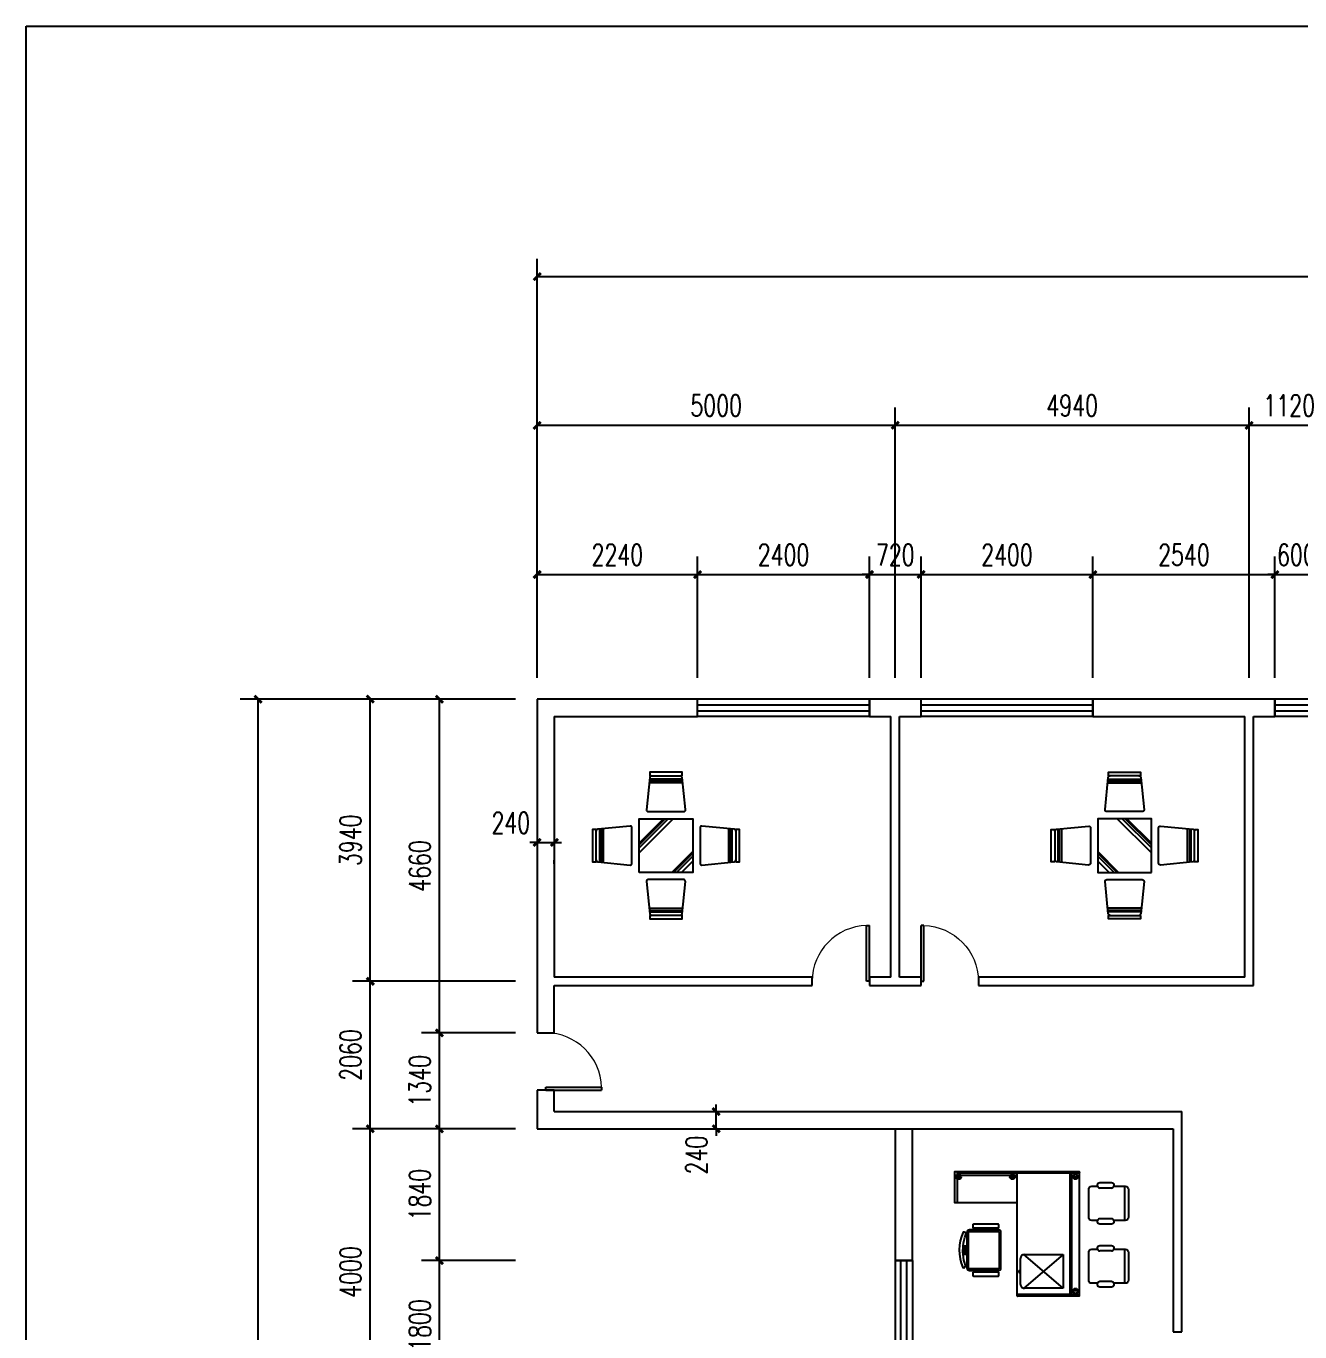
# Model space of a CAD drawing. Extents: x -76502 to 88679, y -12865 to 57615.
# Drawn here: x -37603 to -19820, y 39377 to 57615 of the extents above; entities that cross this region are included whole.
import ezdxf

# ---------------------------------------------------------------- set-up
doc = ezdxf.new("R2010")
doc.units = 0
doc.header["$LTSCALE"] = 1000
doc.header["$MEASUREMENT"] = 0
for name, color, linetype in [('AXIS_TEXT', 7, 'Continuous'), ('edge', 180, 'Continuous'), ('LVTRY', 6, 'Continuous'), ('PUB_DIM', 3, 'Continuous'), ('WALL', 9, 'Continuous'), ('WINDOW', 4, 'Continuous')]:
    doc.layers.add(name, color=color, linetype=linetype)
doc.styles.add('_TCH_DIM_T3', font='SIMPLEX', dxfattribs={"width": 0.705882, "bigfont": 'GBCBIG'})
doc.dimstyles.new('_TCH_ARCH&&100', dxfattribs={"dimtxt": 297.5, "dimasz": 100, "dimexe": 250, "dimexo": 300, "dimgap": 126.25, "dimtad": 1, "dimdec": 0, "dimzin": 0, "dimdsep": 46, "dimtxsty": '_TCH_DIM_T3', "dimblk": 'ARCHTICK', "dimcen": 0.09, "dimclrt": 7, "dimazin": 2, "dimtfac": 1, "dimtdec": 0, "dimtix": 1, "dimtmove": 2, "dimatfit": 3, "dimfxl": 100, "dimtolj": 1, "dimtzin": 0, "dimarcsym": 0})

# ---------------------------------------------------------------- blocks, each defined once
blk = doc.blocks.new('_ArchTick')
at = {"color": 0, "linetype": 'ByBlock', "const_width": 0.4}
blk.add_lwpolyline([(-0.5, -0.5), (0.5, 0.5)], dxfattribs=at)
blk = doc.blocks.new('*D210')
at = {"layer": 'Defpoints', "color": 0, "transparency": 16777216}
for p in [(-31833, 48214), (-30469, 48214), (-30469, 43554)]:
    blk.add_point(p, dxfattribs=at)
at = {"layer": 'PUB_DIM', "color": 0, "lineweight": -2, "transparency": 16777216}
for p, q in [((-30769, 48214), (-32083, 48214)), ((-31833, 43554), (-31833, 48214)), ((-30769, 43554), (-32083, 43554))]:
    blk.add_line(p, q, dxfattribs=at)
at = {"layer": 'PUB_DIM', "color": 0, "lineweight": -2, "transparency": 16777216, "xscale": 100, "yscale": 100, "zscale": 100}
for p, rotation in [((-31833, 48214), 90), ((-31833, 43554), 270)]:
    blk.add_blockref('_ArchTick', p, dxfattribs=dict(at, rotation=rotation))
at = {"layer": 'PUB_DIM', "color": 7, "transparency": 16777216, "insert": (-32108, 45884), "char_height": 297.5, "attachment_point": 5, "rotation": 90, "style": '_TCH_DIM_T3'}
blk.add_mtext('\\A1;4660', dxfattribs=at)
blk = doc.blocks.new('*D211')
at = {"layer": 'Defpoints', "color": 0, "transparency": 16777216}
for p in [(-31833, 43554), (-30469, 43554), (-30469, 42214)]:
    blk.add_point(p, dxfattribs=at)
at = {"layer": 'PUB_DIM', "color": 0, "lineweight": -2, "transparency": 16777216}
for p, q in [((-30769, 43554), (-32083, 43554)), ((-31833, 42214), (-31833, 43554)), ((-30769, 42214), (-32083, 42214))]:
    blk.add_line(p, q, dxfattribs=at)
at = {"layer": 'PUB_DIM', "color": 0, "lineweight": -2, "transparency": 16777216, "xscale": 100, "yscale": 100, "zscale": 100}
for p, rotation in [((-31833, 43554), 90), ((-31833, 42214), 270)]:
    blk.add_blockref('_ArchTick', p, dxfattribs=dict(at, rotation=rotation))
at = {"layer": 'PUB_DIM', "color": 7, "transparency": 16777216, "insert": (-32108, 42884), "char_height": 297.5, "attachment_point": 5, "rotation": 90, "style": '_TCH_DIM_T3'}
blk.add_mtext('\\A1;1340', dxfattribs=at)
blk = doc.blocks.new('*D212')
at = {"layer": 'Defpoints', "color": 0, "transparency": 16777216}
for p in [(-31833, 42214), (-30469, 42214), (-30469, 40373)]:
    blk.add_point(p, dxfattribs=at)
at = {"layer": 'PUB_DIM', "color": 0, "lineweight": -2, "transparency": 16777216}
for p, q in [((-30769, 42214), (-32083, 42214)), ((-31833, 40373), (-31833, 42214)), ((-30769, 40373), (-32083, 40373))]:
    blk.add_line(p, q, dxfattribs=at)
at = {"layer": 'PUB_DIM', "color": 0, "lineweight": -2, "transparency": 16777216, "xscale": 100, "yscale": 100, "zscale": 100}
for p, rotation in [((-31833, 42214), 90), ((-31833, 40373), 270)]:
    blk.add_blockref('_ArchTick', p, dxfattribs=dict(at, rotation=rotation))
at = {"layer": 'PUB_DIM', "color": 7, "transparency": 16777216, "insert": (-32108, 41294), "char_height": 297.5, "attachment_point": 5, "rotation": 90, "style": '_TCH_DIM_T3'}
blk.add_mtext('\\A1;1840', dxfattribs=at)
blk = doc.blocks.new('*D213')
at = {"layer": 'Defpoints', "color": 0, "transparency": 16777216}
for p in [(-31833, 40373), (-30469, 40373), (-30469, 38573)]:
    blk.add_point(p, dxfattribs=at)
at = {"layer": 'PUB_DIM', "color": 0, "lineweight": -2, "transparency": 16777216}
for p, q in [((-30769, 40373), (-32083, 40373)), ((-31833, 38573), (-31833, 40373)), ((-30769, 38573), (-32083, 38573))]:
    blk.add_line(p, q, dxfattribs=at)
at = {"layer": 'PUB_DIM', "color": 0, "lineweight": -2, "transparency": 16777216, "xscale": 100, "yscale": 100, "zscale": 100}
for p, rotation in [((-31833, 40373), 90), ((-31833, 38573), 270)]:
    blk.add_blockref('_ArchTick', p, dxfattribs=dict(at, rotation=rotation))
at = {"layer": 'PUB_DIM', "color": 7, "transparency": 16777216, "insert": (-32108, 39473), "char_height": 297.5, "attachment_point": 5, "rotation": 90, "style": '_TCH_DIM_T3'}
blk.add_mtext('\\A1;1800', dxfattribs=at)
blk = doc.blocks.new('*D284')
at = {"layer": 'Defpoints', "color": 0, "transparency": 16777216}
for p in [(-27969, 42454), (-27969, 42454), (-27969, 42214)]:
    blk.add_point(p, dxfattribs=at)
at = {"layer": 'PUB_DIM', "color": 0, "lineweight": -2, "transparency": 16777216}
for p, q in [((-27969, 42454), (-27969, 42554)), ((-28269, 42454), (-28219, 42454)), ((-27969, 42214), (-27969, 42454)), ((-28269, 42214), (-28219, 42214)), ((-27969, 42214), (-27969, 42114))]:
    blk.add_line(p, q, dxfattribs=at)
at = {"layer": 'PUB_DIM', "color": 0, "lineweight": -2, "transparency": 16777216, "xscale": 100, "yscale": 100, "zscale": 100}
for p, rotation in [((-27969, 42454), 270), ((-27969, 42214), 90)]:
    blk.add_blockref('_ArchTick', p, dxfattribs=dict(at, rotation=rotation))
at = {"layer": 'PUB_DIM', "color": 7, "transparency": 16777216, "insert": (-28244, 41847), "char_height": 297.5, "attachment_point": 5, "rotation": 90, "style": '_TCH_DIM_T3'}
blk.add_mtext('\\A1;240', dxfattribs=at)
blk = doc.blocks.new('*D286')
at = {"layer": 'Defpoints', "color": 0, "transparency": 16777216}
for p in [(-34364, 48214), (-30469, 48214), (-30469, 28214)]:
    blk.add_point(p, dxfattribs=at)
at = {"layer": 'PUB_DIM', "color": 0, "lineweight": -2, "transparency": 16777216}
for p, q in [((-30769, 48214), (-34614, 48214)), ((-34364, 28214), (-34364, 48214)), ((-30769, 28214), (-34614, 28214))]:
    blk.add_line(p, q, dxfattribs=at)
at = {"layer": 'PUB_DIM', "color": 0, "lineweight": -2, "transparency": 16777216, "xscale": 100, "yscale": 100, "zscale": 100}
for p, rotation in [((-34364, 48214), 90), ((-34364, 28214), 270)]:
    blk.add_blockref('_ArchTick', p, dxfattribs=dict(at, rotation=rotation))
at = {"layer": 'PUB_DIM', "color": 7, "transparency": 16777216, "insert": (-34639, 38214), "char_height": 297.5, "attachment_point": 5, "rotation": 90, "style": '_TCH_DIM_T3'}
blk.add_mtext('\\A1;20000', dxfattribs=at)
blk = doc.blocks.new('*D287')
at = {"layer": 'Defpoints', "color": 0, "transparency": 16777216}
for p in [(-32798, 42214), (-30769, 42214), (-30769, 38213)]:
    blk.add_point(p, dxfattribs=at)
at = {"layer": 'PUB_DIM', "color": 0, "lineweight": -2, "transparency": 16777216}
for p, q in [((-31069, 42214), (-33048, 42214)), ((-32798, 38213), (-32798, 42214)), ((-31069, 38213), (-33048, 38213))]:
    blk.add_line(p, q, dxfattribs=at)
at = {"layer": 'PUB_DIM', "color": 0, "lineweight": -2, "transparency": 16777216, "xscale": 100, "yscale": 100, "zscale": 100}
for p, rotation in [((-32798, 42214), 90), ((-32798, 38213), 270)]:
    blk.add_blockref('_ArchTick', p, dxfattribs=dict(at, rotation=rotation))
at = {"layer": 'PUB_DIM', "color": 7, "transparency": 16777216, "insert": (-33073, 40214), "char_height": 297.5, "attachment_point": 5, "rotation": 90, "style": '_TCH_DIM_T3'}
blk.add_mtext('\\A1;4000', dxfattribs=at)
blk = doc.blocks.new('*D291')
at = {"layer": 'Defpoints', "color": 0, "transparency": 16777216}
for p in [(-32798, 48214), (-30469, 48214), (-30469, 44274)]:
    blk.add_point(p, dxfattribs=at)
at = {"layer": 'PUB_DIM', "color": 0, "lineweight": -2, "transparency": 16777216}
for p, q in [((-30769, 48214), (-33048, 48214)), ((-32798, 44274), (-32798, 48214)), ((-30769, 44274), (-33048, 44274))]:
    blk.add_line(p, q, dxfattribs=at)
at = {"layer": 'PUB_DIM', "color": 0, "lineweight": -2, "transparency": 16777216, "xscale": 100, "yscale": 100, "zscale": 100}
for p, rotation in [((-32798, 48214), 90), ((-32798, 44274), 270)]:
    blk.add_blockref('_ArchTick', p, dxfattribs=dict(at, rotation=rotation))
at = {"layer": 'PUB_DIM', "color": 7, "transparency": 16777216, "insert": (-33073, 46244), "char_height": 297.5, "attachment_point": 5, "rotation": 90, "style": '_TCH_DIM_T3'}
blk.add_mtext('\\A1;3940', dxfattribs=at)
blk = doc.blocks.new('*D292')
at = {"layer": 'Defpoints', "color": 0, "transparency": 16777216}
for p in [(-32798, 44274), (-30469, 44274), (-30469, 42214)]:
    blk.add_point(p, dxfattribs=at)
at = {"layer": 'PUB_DIM', "color": 0, "lineweight": -2, "transparency": 16777216}
for p, q in [((-30769, 44274), (-33048, 44274)), ((-32798, 42214), (-32798, 44274)), ((-30769, 42214), (-33048, 42214))]:
    blk.add_line(p, q, dxfattribs=at)
at = {"layer": 'PUB_DIM', "color": 0, "lineweight": -2, "transparency": 16777216, "xscale": 100, "yscale": 100, "zscale": 100}
for p, rotation in [((-32798, 44274), 90), ((-32798, 42214), 270)]:
    blk.add_blockref('_ArchTick', p, dxfattribs=dict(at, rotation=rotation))
at = {"layer": 'PUB_DIM', "color": 7, "transparency": 16777216, "insert": (-33073, 43244), "char_height": 297.5, "attachment_point": 5, "rotation": 90, "style": '_TCH_DIM_T3'}
blk.add_mtext('\\A1;2060', dxfattribs=at)
blk = doc.blocks.new('*D293')
at = {"layer": 'Defpoints', "color": 0, "transparency": 16777216}
for p in [(-30469, 46214), (-30229, 46214), (-30229, 46214)]:
    blk.add_point(p, dxfattribs=at)
at = {"layer": 'PUB_DIM', "color": 0, "lineweight": -2, "transparency": 16777216}
for p, q in [((-30469, 46514), (-30469, 46464)), ((-30469, 46214), (-30569, 46214)), ((-30469, 46214), (-30229, 46214)), ((-30229, 46214), (-30129, 46214)), ((-30229, 45914), (-30229, 45964))]:
    blk.add_line(p, q, dxfattribs=at)
at = {"layer": 'PUB_DIM', "color": 0, "lineweight": -2, "transparency": 16777216, "xscale": 100, "yscale": 100, "zscale": 100}
blk.add_blockref('_ArchTick', (-30469, 46214), dxfattribs=at)
at = {"layer": 'PUB_DIM', "color": 0, "lineweight": -2, "transparency": 16777216, "xscale": 100, "yscale": 100, "zscale": 100, "rotation": 180}
blk.add_blockref('_ArchTick', (-30229, 46214), dxfattribs=at)
at = {"layer": 'PUB_DIM', "color": 7, "transparency": 16777216, "insert": (-30836, 46489), "char_height": 297.5, "attachment_point": 5, "style": '_TCH_DIM_T3'}
blk.add_mtext('\\A1;240', dxfattribs=at)
blk = doc.blocks.new('*D294')
at = {"layer": 'Defpoints', "color": 0, "transparency": 16777216}
for p in [(-5469, 54116), (-30469, 48214), (-5469, 48214)]:
    blk.add_point(p, dxfattribs=at)
at = {"layer": 'PUB_DIM', "color": 0, "lineweight": -2, "transparency": 16777216}
for p, q in [((-30469, 48514), (-30469, 54366)), ((-5469, 48514), (-5469, 54366)), ((-30469, 54116), (-5469, 54116))]:
    blk.add_line(p, q, dxfattribs=at)
at = {"layer": 'PUB_DIM', "color": 0, "lineweight": -2, "transparency": 16777216, "xscale": 100, "yscale": 100, "zscale": 100, "rotation": 180}
blk.add_blockref('_ArchTick', (-30469, 54116), dxfattribs=at)
at = {"layer": 'PUB_DIM', "color": 0, "lineweight": -2, "transparency": 16777216, "xscale": 100, "yscale": 100, "zscale": 100}
blk.add_blockref('_ArchTick', (-5469, 54116), dxfattribs=at)
at = {"layer": 'PUB_DIM', "color": 7, "transparency": 16777216, "insert": (-17969, 54391), "char_height": 297.5, "attachment_point": 5, "style": '_TCH_DIM_T3'}
blk.add_mtext('\\A1;25000', dxfattribs=at)
blk = doc.blocks.new('*D296')
at = {"layer": 'Defpoints', "color": 0, "transparency": 16777216}
for p in [(-25469, 52039), (-30469, 48214), (-25469, 48214)]:
    blk.add_point(p, dxfattribs=at)
at = {"layer": 'PUB_DIM', "color": 0, "lineweight": -2, "transparency": 16777216}
for p, q in [((-30469, 48514), (-30469, 52289)), ((-25469, 48514), (-25469, 52289)), ((-30469, 52039), (-25469, 52039))]:
    blk.add_line(p, q, dxfattribs=at)
at = {"layer": 'PUB_DIM', "color": 0, "lineweight": -2, "transparency": 16777216, "xscale": 100, "yscale": 100, "zscale": 100, "rotation": 180}
blk.add_blockref('_ArchTick', (-30469, 52039), dxfattribs=at)
at = {"layer": 'PUB_DIM', "color": 0, "lineweight": -2, "transparency": 16777216, "xscale": 100, "yscale": 100, "zscale": 100}
blk.add_blockref('_ArchTick', (-25469, 52039), dxfattribs=at)
at = {"layer": 'PUB_DIM', "color": 7, "transparency": 16777216, "insert": (-27969, 52314), "char_height": 297.5, "attachment_point": 5, "style": '_TCH_DIM_T3'}
blk.add_mtext('\\A1;5000', dxfattribs=at)
blk = doc.blocks.new('*D297')
at = {"layer": 'Defpoints', "color": 0, "transparency": 16777216}
for p in [(-20529, 52039), (-25469, 48214), (-20529, 48214)]:
    blk.add_point(p, dxfattribs=at)
at = {"layer": 'PUB_DIM', "color": 0, "lineweight": -2, "transparency": 16777216}
for p, q in [((-25469, 48514), (-25469, 52289)), ((-20529, 48514), (-20529, 52289)), ((-25469, 52039), (-20529, 52039))]:
    blk.add_line(p, q, dxfattribs=at)
at = {"layer": 'PUB_DIM', "color": 0, "lineweight": -2, "transparency": 16777216, "xscale": 100, "yscale": 100, "zscale": 100, "rotation": 180}
blk.add_blockref('_ArchTick', (-25469, 52039), dxfattribs=at)
at = {"layer": 'PUB_DIM', "color": 0, "lineweight": -2, "transparency": 16777216, "xscale": 100, "yscale": 100, "zscale": 100}
blk.add_blockref('_ArchTick', (-20529, 52039), dxfattribs=at)
at = {"layer": 'PUB_DIM', "color": 7, "transparency": 16777216, "insert": (-22999, 52314), "char_height": 297.5, "attachment_point": 5, "style": '_TCH_DIM_T3'}
blk.add_mtext('\\A1;4940', dxfattribs=at)
blk = doc.blocks.new('*D298')
at = {"layer": 'Defpoints', "color": 0, "transparency": 16777216}
for p in [(-19409, 52039), (-20529, 48214), (-19409, 48214)]:
    blk.add_point(p, dxfattribs=at)
at = {"layer": 'PUB_DIM', "color": 0, "lineweight": -2, "transparency": 16777216}
for p, q in [((-20529, 48514), (-20529, 52289)), ((-19409, 48514), (-19409, 52289)), ((-20529, 52039), (-19409, 52039))]:
    blk.add_line(p, q, dxfattribs=at)
at = {"layer": 'PUB_DIM', "color": 0, "lineweight": -2, "transparency": 16777216, "xscale": 100, "yscale": 100, "zscale": 100, "rotation": 180}
blk.add_blockref('_ArchTick', (-20529, 52039), dxfattribs=at)
at = {"layer": 'PUB_DIM', "color": 0, "lineweight": -2, "transparency": 16777216, "xscale": 100, "yscale": 100, "zscale": 100}
blk.add_blockref('_ArchTick', (-19409, 52039), dxfattribs=at)
at = {"layer": 'PUB_DIM', "color": 7, "transparency": 16777216, "insert": (-19969, 52314), "char_height": 297.5, "attachment_point": 5, "style": '_TCH_DIM_T3'}
blk.add_mtext('\\A1;1120', dxfattribs=at)
blk = doc.blocks.new('*D300')
at = {"layer": 'Defpoints', "color": 0, "transparency": 16777216}
for p in [(-28229, 49955), (-30469, 48214), (-28229, 48214)]:
    blk.add_point(p, dxfattribs=at)
at = {"layer": 'PUB_DIM', "color": 0, "lineweight": -2, "transparency": 16777216}
for p, q in [((-30469, 48514), (-30469, 50205)), ((-28229, 48514), (-28229, 50205)), ((-30469, 49955), (-28229, 49955))]:
    blk.add_line(p, q, dxfattribs=at)
at = {"layer": 'PUB_DIM', "color": 0, "lineweight": -2, "transparency": 16777216, "xscale": 100, "yscale": 100, "zscale": 100, "rotation": 180}
blk.add_blockref('_ArchTick', (-30469, 49955), dxfattribs=at)
at = {"layer": 'PUB_DIM', "color": 0, "lineweight": -2, "transparency": 16777216, "xscale": 100, "yscale": 100, "zscale": 100}
blk.add_blockref('_ArchTick', (-28229, 49955), dxfattribs=at)
at = {"layer": 'PUB_DIM', "color": 7, "transparency": 16777216, "insert": (-29349, 50230), "char_height": 297.5, "attachment_point": 5, "style": '_TCH_DIM_T3'}
blk.add_mtext('\\A1;2240', dxfattribs=at)
blk = doc.blocks.new('*D301')
at = {"layer": 'Defpoints', "color": 0, "transparency": 16777216}
for p in [(-25829, 49955), (-28229, 48214), (-25829, 48214)]:
    blk.add_point(p, dxfattribs=at)
at = {"layer": 'PUB_DIM', "color": 0, "lineweight": -2, "transparency": 16777216}
for p, q in [((-28229, 48514), (-28229, 50205)), ((-25829, 48514), (-25829, 50205)), ((-28229, 49955), (-25829, 49955))]:
    blk.add_line(p, q, dxfattribs=at)
at = {"layer": 'PUB_DIM', "color": 0, "lineweight": -2, "transparency": 16777216, "xscale": 100, "yscale": 100, "zscale": 100, "rotation": 180}
blk.add_blockref('_ArchTick', (-28229, 49955), dxfattribs=at)
at = {"layer": 'PUB_DIM', "color": 0, "lineweight": -2, "transparency": 16777216, "xscale": 100, "yscale": 100, "zscale": 100}
blk.add_blockref('_ArchTick', (-25829, 49955), dxfattribs=at)
at = {"layer": 'PUB_DIM', "color": 7, "transparency": 16777216, "insert": (-27029, 50230), "char_height": 297.5, "attachment_point": 5, "style": '_TCH_DIM_T3'}
blk.add_mtext('\\A1;2400', dxfattribs=at)
blk = doc.blocks.new('*D302')
at = {"layer": 'Defpoints', "color": 0, "transparency": 16777216}
for p in [(-25109, 49955), (-25829, 48214), (-25109, 48214)]:
    blk.add_point(p, dxfattribs=at)
at = {"layer": 'PUB_DIM', "color": 0, "lineweight": -2, "transparency": 16777216}
for p, q in [((-25829, 48514), (-25829, 50205)), ((-25109, 48514), (-25109, 50205)), ((-25829, 49955), (-25929, 49955)), ((-25829, 49955), (-25109, 49955)), ((-25109, 49955), (-25009, 49955))]:
    blk.add_line(p, q, dxfattribs=at)
at = {"layer": 'PUB_DIM', "color": 0, "lineweight": -2, "transparency": 16777216, "xscale": 100, "yscale": 100, "zscale": 100}
blk.add_blockref('_ArchTick', (-25829, 49955), dxfattribs=at)
at = {"layer": 'PUB_DIM', "color": 0, "lineweight": -2, "transparency": 16777216, "xscale": 100, "yscale": 100, "zscale": 100, "rotation": 180}
blk.add_blockref('_ArchTick', (-25109, 49955), dxfattribs=at)
at = {"layer": 'PUB_DIM', "color": 7, "transparency": 16777216, "insert": (-25469, 50230), "char_height": 297.5, "attachment_point": 5, "style": '_TCH_DIM_T3'}
blk.add_mtext('\\A1;720', dxfattribs=at)
blk = doc.blocks.new('*D303')
at = {"layer": 'Defpoints', "color": 0, "transparency": 16777216}
for p in [(-22709, 49955), (-25109, 48214), (-22709, 48214)]:
    blk.add_point(p, dxfattribs=at)
at = {"layer": 'PUB_DIM', "color": 0, "lineweight": -2, "transparency": 16777216}
for p, q in [((-25109, 48514), (-25109, 50205)), ((-22709, 48514), (-22709, 50205)), ((-25109, 49955), (-22709, 49955))]:
    blk.add_line(p, q, dxfattribs=at)
at = {"layer": 'PUB_DIM', "color": 0, "lineweight": -2, "transparency": 16777216, "xscale": 100, "yscale": 100, "zscale": 100, "rotation": 180}
blk.add_blockref('_ArchTick', (-25109, 49955), dxfattribs=at)
at = {"layer": 'PUB_DIM', "color": 0, "lineweight": -2, "transparency": 16777216, "xscale": 100, "yscale": 100, "zscale": 100}
blk.add_blockref('_ArchTick', (-22709, 49955), dxfattribs=at)
at = {"layer": 'PUB_DIM', "color": 7, "transparency": 16777216, "insert": (-23909, 50230), "char_height": 297.5, "attachment_point": 5, "style": '_TCH_DIM_T3'}
blk.add_mtext('\\A1;2400', dxfattribs=at)
blk = doc.blocks.new('*D304')
at = {"layer": 'Defpoints', "color": 0, "transparency": 16777216}
for p in [(-20169, 49955), (-22709, 48214), (-20169, 48214)]:
    blk.add_point(p, dxfattribs=at)
at = {"layer": 'PUB_DIM', "color": 0, "lineweight": -2, "transparency": 16777216}
for p, q in [((-22709, 48514), (-22709, 50205)), ((-20169, 48514), (-20169, 50205)), ((-22709, 49955), (-20169, 49955))]:
    blk.add_line(p, q, dxfattribs=at)
at = {"layer": 'PUB_DIM', "color": 0, "lineweight": -2, "transparency": 16777216, "xscale": 100, "yscale": 100, "zscale": 100, "rotation": 180}
blk.add_blockref('_ArchTick', (-22709, 49955), dxfattribs=at)
at = {"layer": 'PUB_DIM', "color": 0, "lineweight": -2, "transparency": 16777216, "xscale": 100, "yscale": 100, "zscale": 100}
blk.add_blockref('_ArchTick', (-20169, 49955), dxfattribs=at)
at = {"layer": 'PUB_DIM', "color": 7, "transparency": 16777216, "insert": (-21439, 50230), "char_height": 297.5, "attachment_point": 5, "style": '_TCH_DIM_T3'}
blk.add_mtext('\\A1;2540', dxfattribs=at)
blk = doc.blocks.new('*D305')
at = {"layer": 'Defpoints', "color": 0, "transparency": 16777216}
for p in [(-19569, 49955), (-20169, 48214), (-19569, 48214)]:
    blk.add_point(p, dxfattribs=at)
at = {"layer": 'PUB_DIM', "color": 0, "lineweight": -2, "transparency": 16777216}
for p, q in [((-20169, 48514), (-20169, 50205)), ((-19569, 48514), (-19569, 50205)), ((-20169, 49955), (-20269, 49955)), ((-20169, 49955), (-19569, 49955)), ((-19569, 49955), (-19469, 49955))]:
    blk.add_line(p, q, dxfattribs=at)
at = {"layer": 'PUB_DIM', "color": 0, "lineweight": -2, "transparency": 16777216, "xscale": 100, "yscale": 100, "zscale": 100}
blk.add_blockref('_ArchTick', (-20169, 49955), dxfattribs=at)
at = {"layer": 'PUB_DIM', "color": 0, "lineweight": -2, "transparency": 16777216, "xscale": 100, "yscale": 100, "zscale": 100, "rotation": 180}
blk.add_blockref('_ArchTick', (-19569, 49955), dxfattribs=at)
at = {"layer": 'PUB_DIM', "color": 7, "transparency": 16777216, "insert": (-19869, 50230), "char_height": 297.5, "attachment_point": 5, "style": '_TCH_DIM_T3'}
blk.add_mtext('\\A1;600', dxfattribs=at)
blk = doc.blocks.new('$DorLib2D$00000001')
for p, q in [((0.45, 0.975), (0.5, 0.975)), ((0.45, 0), (0.45, 0.975)), ((0.5, 0), (0.5, 0.975)), ((0.5, 0), (0.45, 0))]:
    blk.add_line(p, q)
at = {"lineweight": 13}
blk.add_arc((0.475, 0), 0.975, 91.4693, 180, dxfattribs=at)
blk = doc.blocks.new('$TCHSYS$WIN2D')
for p, q in [((-0.5, 0.5), (0.5, 0.5)), ((-0.5, 0.5), (-0.5, -0.5)), ((0.5, 0.5), (0.5, -0.5)), ((0.5, 0.1667), (-0.5, 0.1667)), ((0.5, -0.1667), (-0.5, -0.1667)), ((-0.5, -0.5), (0.5, -0.5))]:
    blk.add_line(p, q)
blk = doc.blocks.new('$plan$00002539')
for p, q in [((205, 631), (681, 631)), ((1084, 631), (1560, 631)), ((229, 450), (229, 287)), ((657, 450), (657, 287)), ((1108, 450), (1108, 287)), ((1536, 450), (1536, 287)), ((9, 1), (13, 1)), ((1729, 1), (1724, 1)), ((22, -8), (22, -868)), ((22, -109), (1716, -109)), ((22, -130), (1716, -130)), ((71, -28), (71, -76)), ((1666, -28), (1666, -76)), ((1716, -8), (1716, -859)), ((1629, -223), (1157, -774)), ((1157, -223), (1629, -774)), ((1157, -223), (1629, -223)), ((1157, -766), (1157, -223)), ((1629, -223), (1629, -766)), ((434, -869), (0, -869)), ((22, -868), (22, -1704)), ((54, -869), (54, -1704)), ((71, -909), (71, -957)), ((1575, -821), (1211, -821)), ((1724, -868), (1729, -868)), ((814, -1440), (814, -1178)), ((1380, -1178), (1380, -1440)), ((1404, -1138), (1404, -1470)), ((1154, -1568), (1040, -1568)), ((1154, -1579), (1040, -1579)), ((1154, -1595), (1040, -1595)), ((1154, -1608), (1040, -1608)), ((0, -1704), (434, -1704)), ((71, -1660), (71, -1708))]:
    blk.add_line(p, q)
for points in [[(681, 256), (681, 175, -0.414214), (637, 132), (248, 132, -0.414214), (205, 175), (205, 256, -0.070049), (196, 255), (185, 255, -0.414214), (153, 287), (153, 450, -0.414214), (185, 483), (196, 483, -0.070049), (205, 481), (205, 642, -0.414214), (248, 686), (637, 686, -0.414214), (681, 642), (681, 481, -0.070049), (690, 483), (701, 483, -0.414214), (733, 450), (733, 287, -0.414214), (701, 255), (690, 255, 0), (690, 255, -0.070049)], [(1569, 255, -0.070049), (1560, 256), (1560, 175, -0.414214), (1517, 132), (1128, 132, -0.414214), (1084, 175), (1084, 256, -0.070049), (1075, 255), (1064, 255, -0.414214), (1032, 287), (1032, 450, -0.414214), (1064, 483), (1075, 483, -0.070049), (1084, 481), (1084, 642, -0.414214), (1128, 686), (1517, 686, -0.414214), (1560, 642), (1560, 481, -0.070049), (1569, 483), (1580, 483, -0.414214), (1612, 450), (1612, 287, -0.414214), (1580, 255)], [(1346, -1568, 0.414214), (1380, -1534), (1380, -1440), (1404, -1470), (1404, -1473, 0.414214), (1415, -1485), (1449, -1485, 0.414214), (1461, -1473), (1461, -1134, 0.414214), (1449, -1123), (1415, -1123, 0.414214), (1404, -1134), (1404, -1138), (1380, -1178), (1380, -1127, 0.414214), (1346, -1093), (848, -1093, 0.414214), (814, -1127), (814, -1178), (790, -1138), (790, -1134, 0.414214), (779, -1123), (745, -1123, 0.414214), (734, -1134), (734, -1473, 0.414214), (745, -1485), (779, -1485, 0.414214), (790, -1473), (790, -1470), (814, -1440), (814, -1534, 0.414214), (848, -1568), (1040, -1568), (1040, -1621, -0.064759), (879, -1584, 0.578392), (846, -1620, 0.214524), (1339, -1627, 0.552014), (1316, -1587, -0.065167), (1154, -1622), (1154, -1568)], [(1346, -1545), (848, -1545, -0.414214), (837, -1534), (837, -1127, -0.414214), (848, -1116), (1346, -1116, -0.414214), (1357, -1127), (1357, -1534, -0.414214)]]:
    blk.add_lwpolyline(points, format="xyb", close=True)
blk.add_lwpolyline([(1737, -869), (434, -869), (434, -1736), (0, -1736), (0, 0), (1737, 0)], close=True)
blk.add_lwpolyline([(790, -1138), (790, -1470)])
blk.add_lwpolyline([(1154, -1622, -0.044316), (1040, -1621)], format="xyb")
for centre in [(71, -52), (1666, -52), (71, -933), (71, -1684)]:
    blk.add_circle(centre, 34.7)
for centre, radius, start, end in [((196, 450), 32.6, 0, 73.9721), ((690, 450), 32.6, 106.0279, 180), ((1075, 450), 32.6, 0, 73.9721), ((1569, 450), 32.6, 106.0279, 180), ((196, 287), 32.6, 286.0279, 0), ((690, 287), 32.6, 180, 253.9721), ((1075, 287), 32.6, 286.0279, 0), ((1569, 287), 32.6, 180, 253.9721), ((9, -8), 8.69, 90, 180), ((13, -8), 8.69, 0, 90), ((1724, -8), 8.69, 90, 180), ((1729, -8), 8.69, 0, 90), ((71, -52), 23.9, 270, 90), ((1666, -52), 23.9, 90, 270), ((71, -933), 23.9, 270, 90), ((1211, -766), 54.3, 180, 270), ((1393, -824), 19.3, 180, 0), ((1575, -766), 54.3, 270, 0), ((1724, -859), 8.69, 180, 270), ((1729, -859), 8.69, 270, 0), ((71, -1684), 23.9, 270, 90)]:
    blk.add_arc(centre, radius, start, end)
blk = doc.blocks.new('$plan$00002676')
for p, q in [((230, 926, 0), (-230, 926, 0)), ((-225, 975, 0), (225, 975, 0)), ((235, 876, 0), (-235, 876, 0)), ((232, 906, 0), (-232, 906, 0)), ((-375, 11, 0), (-11, 375, 0)), ((-375, -31, 0), (31, 375, 0)), ((-375, -102, 0), (102, 375, 0)), ((-375, 33, 0), (-33, 375, 0)), ((-975, -225, 0), (-975, 225, 0)), ((-926, 230, 0), (-926, -230, 0)), ((-906, 232, 0), (-906, -232, 0)), ((-876, 235, 0), (-876, -235, 0)), ((876, -235, 0), (876, 235, 0)), ((906, -232, 0), (906, 232, 0)), ((926, -230, 0), (926, 230, 0)), ((975, 225, 0), (975, -225, 0)), ((83, -375, 0), (375, -83, 0)), ((104, -375, 0), (375, -104, 0)), ((147, -375, 0), (375, -147, 0)), ((217, -375, 0), (375, -217, 0)), ((-235, -876, 0), (235, -876, 0)), ((-232, -906, 0), (232, -906, 0)), ((-230, -926, 0), (230, -926, 0)), ((225, -975, 0), (-225, -975, 0))]:
    blk.add_line(p, q)
at = {"elevation": 0}
for points in [[(225, 975), (225, 1025), (-225, 1025), (-225, 975), (-202, 975, 0.385314), (-227, 952), (-272, 500, 0.414214), (-247, 475), (247, 475, 0.443716), (272, 502), (227, 952, 0.385314), (202, 975), (225, 975)], [(-975, 225), (-1025, 225), (-1025, -225), (-975, -225), (-975, -202, 0.385314), (-952, -227), (-500, -272, 0.414214), (-475, -247), (-475, 247, 0.443716), (-502, 272), (-952, 227, 0.385314), (-975, 202), (-975, 225)], [(975, -225), (1025, -225), (1025, 225), (975, 225), (975, 202, 0.385314), (952, 227), (500, 272, 0.414214), (475, 247), (475, -247, 0.443716), (502, -272), (952, -227, 0.385314), (975, -202), (975, -225)], [(-225, -975), (-225, -1025), (225, -1025), (225, -975), (202, -975, 0.385314), (227, -952), (272, -500, 0.414214), (247, -475), (-247, -475, 0.443716), (-272, -502), (-227, -952, 0.385314), (-202, -975), (-225, -975)]]:
    blk.add_lwpolyline(points, format="xyb", close=True, dxfattribs=at)
blk.add_lwpolyline([(-375, -375), (-375, 375), (375, 375), (375, -375)], close=True, dxfattribs=at)

msp = doc.modelspace()

# ---------------------------------------------------------------- linework, layer by layer
at = {"layer": 'AXIS_TEXT'}
msp.add_line((-25469, 42213.6), (-25229, 42213.6), dxfattribs=at)
at = {"layer": 'edge'}
msp.add_lwpolyline([(-37602.9, 57614.5), (2574.6, 57614.5), (2574.6, 18101.7), (-37602.9, 18101.7)], close=True, dxfattribs=at)
at = {"layer": 'WALL'}
for p, q in [((-30469, 48213.6), (-30469, 44213.6)), ((-28229, 48213.6), (-30469, 48213.6)), ((-28229, 47973.6), (-28229, 48213.6)), ((-25469, 48213.6), (-25829, 48213.6)), ((-25829, 48213.6), (-25829, 47973.6)), ((-25109, 48213.6), (-25469, 48213.6)), ((-25109, 47973.6), (-25109, 48213.6)), ((-20469, 48213.6), (-22709, 48213.6)), ((-22709, 48213.6), (-22709, 47973.6)), ((-20169, 48213.6), (-20469, 48213.6)), ((-20169, 47973.6), (-20169, 48213.6)), ((-30229, 47973.6), (-30229, 44333.6)), ((-30229, 47973.6), (-28229, 47973.6)), ((-25829, 47973.6), (-25529, 47973.6)), ((-25529, 44333.6), (-25529, 47973.6)), ((-25409, 47973.6), (-25109, 47973.6)), ((-25409, 44333.6), (-25409, 47973.6)), ((-22709, 47973.6), (-20589, 47973.6)), ((-20589, 44333.6), (-20589, 47973.6)), ((-20469, 44213.6), (-20469, 47973.6)), ((-20469, 47973.6), (-20169, 47973.6)), ((-26629, 44333.6), (-30229, 44333.6)), ((-26629, 44213.6), (-26629, 44333.6)), ((-25529, 44333.6), (-25829, 44333.6)), ((-25829, 44333.6), (-25829, 44213.6)), ((-25109, 44333.6), (-25409, 44333.6)), ((-25109, 44213.6), (-25109, 44333.6)), ((-20589, 44333.6), (-24309, 44333.6)), ((-24309, 44333.6), (-24309, 44213.6)), ((-30469, 44213.6), (-30469, 43553.6)), ((-30229, 43553.6), (-30229, 44213.6)), ((-30229, 44213.6), (-26629, 44213.6)), ((-25829, 44213.6), (-25469, 44213.6)), ((-25469, 44213.6), (-25109, 44213.6)), ((-24309, 44213.6), (-20469, 44213.6)), ((-30469, 43553.6), (-30229, 43553.6)), ((-30229, 42753.6), (-30469, 42753.6)), ((-30469, 42753.6), (-30469, 42213.6)), ((-30229, 42453.6), (-30229, 42753.6)), ((-30229, 42453.6), (-25469, 42453.6)), ((-25469, 42453.6), (-21469, 42453.6)), ((-21469, 39377.5), (-21469, 42453.6)), ((-30469, 42213.6), (-25469, 42213.6)), ((-25469, 42213.6), (-25469, 40373.5)), ((-25229, 40373.5), (-25229, 42213.6)), ((-25229, 42213.6), (-21589, 42213.6)), ((-21589, 42213.6), (-21589, 39377.5)), ((-25469, 40373.5), (-25229, 40373.5)), ((-21589, 39377.5), (-21469, 39377.5))]:
    msp.add_line(p, q, dxfattribs=at)

# ---------------------------------------------------------------- block references
at = {"layer": 'LVTRY'}
msp.add_blockref('$plan$00002676', (-28670, 46169.4), dxfattribs=at)
at = {"layer": 'LVTRY', "yscale": -1, "rotation": 180}
msp.add_blockref('$plan$00002676', (-22268, 46169.4), dxfattribs=at)
at = {"layer": 'LVTRY', "rotation": 270}
msp.add_blockref('$plan$00002539', (-22900.1, 41615.6), dxfattribs=at)
at = {"layer": 'WINDOW'}
for name, p, xscale, yscale, zscale, rotation in [('$TCHSYS$WIN2D', (-27029, 48093.6), 2400, 240, 2400, 180), ('$TCHSYS$WIN2D', (-23909, 48093.6), 2400, 240, 2400, 180), ('$TCHSYS$WIN2D', (-19869, 48093.6), 600, -240, 600, 180), ('$DorLib2D$00000001', (-24709, 44273.6), -800, 800, -800, 359.9999999999999), ('$DorLib2D$00000001', (-30349, 43153.6), 800, 800, 800, 270), ('$TCHSYS$WIN2D', (-25349, 39473.5), 1800, 240, 1800, 270)]:
    msp.add_blockref(name, p, dxfattribs=dict(at, xscale=xscale, yscale=yscale, zscale=zscale, rotation=rotation))
at = {"layer": 'WINDOW', "xscale": 800, "yscale": 800, "zscale": 800}
msp.add_blockref('$DorLib2D$00000001', (-26229, 44273.6), dxfattribs=at)

# ---------------------------------------------------------------- dimensions: what is measured, and where the dimension line sits
at = {"layer": 'PUB_DIM'}
for p1, p2, distance, picture, middle in [((-30469, 48213.6), (-5469, 48213.6), 5902.4, '*D294', (-17969, 54390.9)), ((-30469, 48213.6), (-25469, 48213.6), 3825.8, '*D296', (-27969, 52314.4)), ((-25469, 48213.6), (-20529, 48213.6), 3825.8, '*D297', (-22999, 52314.4)), ((-20529, 48213.6), (-19409, 48213.6), 3825.8, '*D298', (-19969, 52314.4)), ((-30469, 48213.6), (-28229, 48213.6), 1741.6, '*D300', (-29349, 50230.1)), ((-28229, 48213.6), (-25829, 48213.6), 1741.6, '*D301', (-27029, 50230.1)), ((-25829, 48213.6), (-25109, 48213.6), 1741.6, '*D302', (-25469, 50230.1)), ((-25109, 48213.6), (-22709, 48213.6), 1741.6, '*D303', (-23909, 50230.1)), ((-22709, 48213.6), (-20169, 48213.6), 1741.6, '*D304', (-21439, 50230.1)), ((-20169, 48213.6), (-19569, 48213.6), 1741.6, '*D305', (-19869, 50230.1)), ((-30469, 28213.6), (-30469, 48213.6), 3895.1, '*D286', (-34639.1, 38213.6)), ((-30469, 44273.6), (-30469, 48213.6), 2328.9, '*D291', (-33072.9, 46243.6)), ((-30469, 43553.6), (-30469, 48213.6), 1364.4, '*D210', (-32108.4, 45883.6)), ((-30469, 42213.6), (-30469, 44273.6), 2328.9, '*D292', (-33072.9, 43243.6)), ((-30469, 42213.6), (-30469, 43553.6), 1364.4, '*D211', (-32108.4, 42883.6)), ((-30769, 38213.5), (-30769, 42213.6), 2028.9, '*D287', (-33072.9, 40213.5)), ((-30469, 40373.5), (-30469, 42213.6), 1364.4, '*D212', (-32108.4, 41293.5)), ((-30469, 38573.5), (-30469, 40373.5), 1364.4, '*D213', (-32108.4, 39473.5))]:
    dim = msp.add_aligned_dim(p1=p1, p2=p2, distance=distance, dimstyle='_TCH_ARCH&&100', dxfattribs=at)
    dim.commit()
    dim.dimension.update_dxf_attribs({"geometry": picture, "text_midpoint": middle})
for base, p1, p2, angle, picture, middle in [((-30229, 46213.6), (-30469, 46213.6), (-30229, 46213.6), 0, '*D293', (-30835.7, 46488.6)), ((-27969, 42453.6), (-27969, 42213.6), (-27969, 42453.6), 90, '*D284', (-28244, 41846.9))]:
    dim = msp.add_linear_dim(base=base, p1=p1, p2=p2, angle=angle, dimstyle='_TCH_ARCH&&100', dxfattribs=at)
    dim.commit()
    dim.dimension.update_dxf_attribs({"geometry": picture, "text_midpoint": middle, "dimtype": 129})

doc.saveas('drawing.dxf')
